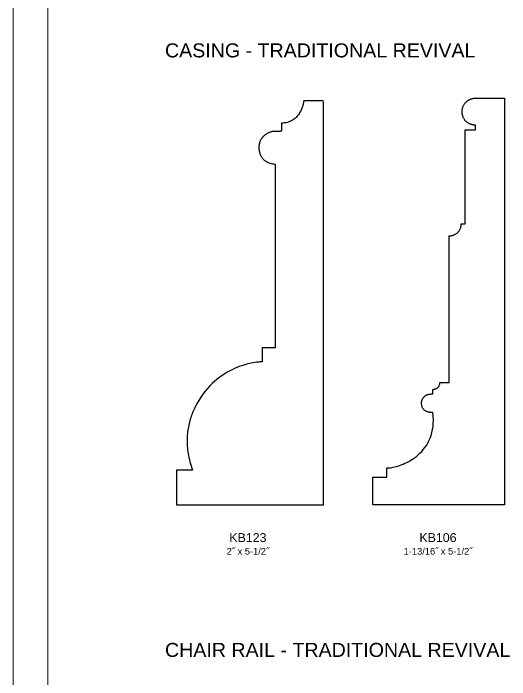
# Model space of a CAD drawing. Extents: x -7.6 to 46.7, y -17.5 to 21.1.
# Drawn here: x -7.64 to -0.92, y 3.01 to 12.03 of the extents above; entities that cross this region are included whole.
import ezdxf

# ---------------------------------------------------------------- set-up
doc = ezdxf.new("R2010")
doc.units = 0
doc.header["$MEASUREMENT"] = 0
doc.layers.add('DO NOT PLOT', color=2, linetype='Continuous', plot=False)
doc.layers.add('LAYER_1', color=7, linetype='Continuous')

# ---------------------------------------------------------------- blocks, each defined once
blk = doc.blocks.new('KB123')
at = {"color": 7, "flags": 128}
blk.add_lwpolyline([(0, 5.4719), (-0.0006, 5.4719), (-0.0024, 5.4719), (-0.0053, 5.4719), (-0.0092, 5.4719), (-0.014, 5.4719), (-0.0198, 5.4719), (-0.0264, 5.4719), (-0.0337, 5.4719), (-0.0418, 5.4719), (-0.0504, 5.4719), (-0.0596, 5.4719), (-0.0693, 5.4719), (-0.0794, 5.4719), (-0.0898, 5.4719), (-0.1006, 5.4719), (-0.1115, 5.4719), (-0.1225, 5.4719), (-0.1337, 5.4719), (-0.1448, 5.4719), (-0.1559, 5.4719), (-0.1668, 5.4719), (-0.1775, 5.4719), (-0.1879, 5.4719), (-0.198, 5.4719), (-0.2077, 5.4719), (-0.2169, 5.4719), (-0.2256, 5.4719), (-0.2336, 5.4719), (-0.241, 5.4719), (-0.2475, 5.4719), (-0.2533, 5.4719), (-0.2582, 5.4719), (-0.2621, 5.4719), (-0.265, 5.4719), (-0.2667, 5.4719), (-0.2673, 5.4719), (-0.2674, 5.4712), (-0.2676, 5.4692), (-0.2681, 5.466), (-0.2687, 5.4616), (-0.2695, 5.4561), (-0.2707, 5.4496), (-0.2721, 5.4421), (-0.2739, 5.4338), (-0.276, 5.4247), (-0.2785, 5.415), (-0.2814, 5.4046), (-0.2847, 5.3936), (-0.2885, 5.3822), (-0.2928, 5.3704), (-0.2976, 5.3583), (-0.303, 5.346), (-0.309, 5.3335), (-0.3155, 5.3209), (-0.3227, 5.3083), (-0.3306, 5.2958), (-0.3391, 5.2835), (-0.3484, 5.2714), (-0.3584, 5.2596), (-0.3692, 5.2482), (-0.3808, 5.2372), (-0.3932, 5.2268), (-0.4065, 5.2171), (-0.4207, 5.208), (-0.4358, 5.1997), (-0.4518, 5.1922), (-0.4688, 5.1857), (-0.4868, 5.1802), (-0.5059, 5.1758), (-0.5259, 5.1726), (-0.5471, 5.1705), (-0.5694, 5.1699), (-0.5694, 5.1696), (-0.5694, 5.1689), (-0.5694, 5.1677), (-0.5694, 5.166), (-0.5694, 5.164), (-0.5694, 5.1616), (-0.5694, 5.1589), (-0.5694, 5.1558), (-0.5694, 5.1525), (-0.5694, 5.1489), (-0.5694, 5.1451), (-0.5694, 5.1411), (-0.5694, 5.1369), (-0.5694, 5.1325), (-0.5694, 5.1281), (-0.5694, 5.1235), (-0.5694, 5.1189), (-0.5694, 5.1143), (-0.5694, 5.1097), (-0.5694, 5.1051), (-0.5694, 5.1005), (-0.5694, 5.0961), (-0.5694, 5.0917), (-0.5694, 5.0876), (-0.5694, 5.0835), (-0.5694, 5.0797), (-0.5694, 5.0761), (-0.5694, 5.0728), (-0.5694, 5.0697), (-0.5694, 5.067), (-0.5694, 5.0646), (-0.5694, 5.0626), (-0.5694, 5.0609), (-0.5694, 5.0597), (-0.5694, 5.059), (-0.5694, 5.0587), (-0.5696, 5.0587), (-0.5703, 5.0587), (-0.5714, 5.0587), (-0.5729, 5.0587), (-0.5747, 5.0587), (-0.5769, 5.0587), (-0.5794, 5.0587), (-0.5822, 5.0587), (-0.5852, 5.0586), (-0.5885, 5.0586), (-0.5919, 5.0586), (-0.5956, 5.0586), (-0.5994, 5.0585), (-0.6033, 5.0585), (-0.6074, 5.0585), (-0.6115, 5.0585), (-0.6157, 5.0584), (-0.6199, 5.0584), (-0.6241, 5.0584), (-0.6283, 5.0583), (-0.6324, 5.0583), (-0.6364, 5.0583), (-0.6404, 5.0583), (-0.6442, 5.0582), (-0.6479, 5.0582), (-0.6513, 5.0582), (-0.6546, 5.0582), (-0.6576, 5.0581), (-0.6604, 5.0581), (-0.6629, 5.0581), (-0.6651, 5.0581), (-0.6669, 5.0581), (-0.6684, 5.0581), (-0.6695, 5.0581), (-0.6701, 5.058), (-0.6704, 5.058), (-0.675, 5.0579), (-0.6801, 5.0575), (-0.6855, 5.0569), (-0.6912, 5.0559), (-0.6972, 5.0547), (-0.7035, 5.0532), (-0.7101, 5.0514), (-0.7168, 5.0493), (-0.7237, 5.047), (-0.7308, 5.0443), (-0.738, 5.0413), (-0.7453, 5.0379), (-0.7527, 5.0343), (-0.7601, 5.0303), (-0.7676, 5.026), (-0.775, 5.0214), (-0.7823, 5.0164), (-0.7896, 5.0111), (-0.7968, 5.0054), (-0.8038, 4.9993), (-0.8107, 4.9929), (-0.8174, 4.9861), (-0.8239, 4.979), (-0.8301, 4.9715), (-0.836, 4.9635), (-0.8416, 4.9552), (-0.8469, 4.9465), (-0.8518, 4.9374), (-0.8564, 4.9278), (-0.8605, 4.9179), (-0.8641, 4.9075), (-0.8673, 4.8968), (-0.8699, 4.8855), (-0.8721, 4.8739), (-0.8736, 4.8618), (-0.8746, 4.8493), (-0.8746, 4.8488), (-0.8746, 4.8473), (-0.8747, 4.8449), (-0.8747, 4.8417), (-0.8746, 4.8377), (-0.8744, 4.8329), (-0.8741, 4.8275), (-0.8736, 4.8214), (-0.8729, 4.8147), (-0.8719, 4.8075), (-0.8707, 4.7999), (-0.8691, 4.7918), (-0.8673, 4.7833), (-0.865, 4.7746), (-0.8623, 4.7656), (-0.8592, 4.7564), (-0.8556, 4.747), (-0.8515, 4.7376), (-0.8469, 4.7281), (-0.8417, 4.7186), (-0.8359, 4.7092), (-0.8294, 4.7), (-0.8223, 4.6909), (-0.8144, 4.6821), (-0.8058, 4.6735), (-0.7964, 4.6653), (-0.7863, 4.6575), (-0.7752, 4.6502), (-0.7634, 4.6433), (-0.7505, 4.6371), (-0.7368, 4.6314), (-0.7221, 4.6264), (-0.7063, 4.6222), (-0.6896, 4.6187), (-0.6717, 4.6161), (-0.6527, 4.6143), (-0.6527, 4.6087), (-0.6527, 4.5921), (-0.6527, 4.5653), (-0.6527, 4.5289), (-0.6527, 4.4835), (-0.6527, 4.4298), (-0.6527, 4.3684), (-0.6527, 4.3), (-0.6527, 4.2252), (-0.6527, 4.1446), (-0.6527, 4.0588), (-0.6527, 3.9686), (-0.6527, 3.8745), (-0.6527, 3.7773), (-0.6527, 3.6774), (-0.6527, 3.5757), (-0.6527, 3.4727), (-0.6527, 3.369), (-0.6527, 3.2653), (-0.6527, 3.1623), (-0.6527, 3.0606), (-0.6527, 2.9607), (-0.6527, 2.8635), (-0.6527, 2.7694), (-0.6527, 2.6792), (-0.6527, 2.5934), (-0.6527, 2.5128), (-0.6527, 2.438), (-0.6527, 2.3696), (-0.6527, 2.3082), (-0.6527, 2.2545), (-0.6527, 2.2091), (-0.6527, 2.1727), (-0.6527, 2.1459), (-0.6527, 2.1293), (-0.6527, 2.1237), (-0.6531, 2.1237), (-0.6543, 2.1237), (-0.6562, 2.1237), (-0.6588, 2.1237), (-0.6619, 2.1237), (-0.6657, 2.1237), (-0.67, 2.1237), (-0.6749, 2.1237), (-0.6801, 2.1237), (-0.6858, 2.1237), (-0.6918, 2.1237), (-0.6982, 2.1237), (-0.7048, 2.1237), (-0.7117, 2.1237), (-0.7187, 2.1237), (-0.7259, 2.1237), (-0.7331, 2.1237), (-0.7404, 2.1237), (-0.7477, 2.1237), (-0.755, 2.1237), (-0.7621, 2.1237), (-0.7692, 2.1237), (-0.776, 2.1237), (-0.7826, 2.1237), (-0.789, 2.1237), (-0.795, 2.1237), (-0.8007, 2.1237), (-0.806, 2.1237), (-0.8108, 2.1237), (-0.8151, 2.1237), (-0.8189, 2.1237), (-0.8221, 2.1237), (-0.8246, 2.1237), (-0.8265, 2.1237), (-0.8277, 2.1237), (-0.8281, 2.1237), (-0.8281, 2.1232), (-0.8281, 2.122), (-0.8281, 2.12), (-0.8281, 2.1172), (-0.8281, 2.1138), (-0.8281, 2.1098), (-0.8281, 2.1052), (-0.8281, 2.1), (-0.8281, 2.0944), (-0.8281, 2.0883), (-0.8281, 2.0819), (-0.8281, 2.0751), (-0.8281, 2.068), (-0.8281, 2.0607), (-0.8281, 2.0532), (-0.8281, 2.0455), (-0.8281, 2.0377), (-0.8281, 2.0299), (-0.8281, 2.0221), (-0.8281, 2.0144), (-0.8281, 2.0067), (-0.8281, 1.9992), (-0.8281, 1.9919), (-0.8281, 1.9848), (-0.8281, 1.978), (-0.8281, 1.9716), (-0.8281, 1.9655), (-0.8281, 1.9599), (-0.8281, 1.9547), (-0.8281, 1.9501), (-0.8281, 1.946), (-0.8281, 1.9426), (-0.8281, 1.9399), (-0.8281, 1.9379), (-0.8281, 1.9366), (-0.8281, 1.9362), (-0.8295, 1.9362), (-0.8336, 1.9361), (-0.8403, 1.9359), (-0.8494, 1.9354), (-0.861, 1.9346), (-0.8747, 1.9334), (-0.8906, 1.9317), (-0.9085, 1.9295), (-0.9282, 1.9266), (-0.9498, 1.923), (-0.9729, 1.9186), (-0.9976, 1.9133), (-1.0238, 1.9071), (-1.0512, 1.8998), (-1.0797, 1.8914), (-1.1094, 1.8818), (-1.14, 1.871), (-1.1714, 1.8587), (-1.2035, 1.845), (-1.2362, 1.8298), (-1.2694, 1.813), (-1.3029, 1.7945), (-1.3366, 1.7743), (-1.3705, 1.7522), (-1.4043, 1.7282), (-1.4381, 1.7021), (-1.4716, 1.674), (-1.5047, 1.6437), (-1.5374, 1.6112), (-1.5695, 1.5764), (-1.6009, 1.5391), (-1.6314, 1.4994), (-1.661, 1.4571), (-1.6895, 1.4121), (-1.7169, 1.3644), (-1.7429, 1.3139), (-1.7515, 1.2954), (-1.7598, 1.2765), (-1.7678, 1.2575), (-1.7755, 1.2382), (-1.7829, 1.2186), (-1.79, 1.1989), (-1.7968, 1.1788), (-1.8032, 1.1585), (-1.8092, 1.138), (-1.8149, 1.1171), (-1.8201, 1.096), (-1.8249, 1.0747), (-1.8293, 1.053), (-1.8333, 1.0311), (-1.8367, 1.0088), (-1.8397, 0.9863), (-1.8422, 0.9635), (-1.8441, 0.9404), (-1.8455, 0.917), (-1.8464, 0.8933), (-1.8467, 0.8693), (-1.8464, 0.8449), (-1.8455, 0.8203), (-1.8439, 0.7953), (-1.8418, 0.77), (-1.839, 0.7443), (-1.8355, 0.7183), (-1.8313, 0.692), (-1.8265, 0.6654), (-1.8209, 0.6384), (-1.8146, 0.611), (-1.8075, 0.5833), (-1.7996, 0.5552), (-1.791, 0.5267), (-1.7816, 0.4979), (-1.7713, 0.4687), (-1.7718, 0.4687), (-1.7733, 0.4687), (-1.7757, 0.4687), (-1.7789, 0.4687), (-1.7828, 0.4687), (-1.7876, 0.4687), (-1.7929, 0.4687), (-1.799, 0.4687), (-1.8055, 0.4687), (-1.8126, 0.4687), (-1.8201, 0.4687), (-1.8281, 0.4687), (-1.8363, 0.4687), (-1.8449, 0.4687), (-1.8536, 0.4687), (-1.8626, 0.4687), (-1.8716, 0.4687), (-1.8807, 0.4687), (-1.8898, 0.4687), (-1.8989, 0.4687), (-1.9078, 0.4687), (-1.9166, 0.4687), (-1.9251, 0.4687), (-1.9334, 0.4687), (-1.9413, 0.4687), (-1.9488, 0.4687), (-1.9559, 0.4687), (-1.9625, 0.4687), (-1.9685, 0.4687), (-1.9739, 0.4687), (-1.9786, 0.4687), (-1.9826, 0.4687), (-1.9858, 0.4687), (-1.9881, 0.4687), (-1.9896, 0.4687), (-1.9901, 0.4687), (-1.9901, 0.4677), (-1.9901, 0.4645), (-1.9901, 0.4595), (-1.9901, 0.4526), (-1.9901, 0.4441), (-1.9901, 0.434), (-1.9901, 0.4224), (-1.9901, 0.4096), (-1.9901, 0.3955), (-1.9901, 0.3803), (-1.9901, 0.3642), (-1.9901, 0.3472), (-1.9901, 0.3295), (-1.9901, 0.3112), (-1.9901, 0.2924), (-1.9901, 0.2733), (-1.9901, 0.2539), (-1.9901, 0.2344), (-1.9901, 0.2149), (-1.9901, 0.1955), (-1.9901, 0.1763), (-1.9901, 0.1575), (-1.9901, 0.1392), (-1.9901, 0.1215), (-1.9901, 0.1045), (-1.9901, 0.0884), (-1.9901, 0.0732), (-1.9901, 0.0592), (-1.9901, 0.0463), (-1.9901, 0.0347), (-1.9901, 0.0246), (-1.9901, 0.0161), (-1.9901, 0.0092), (-1.9901, 0.0042), (-1.9901, 0.0011), (-1.9901, 0), (-1.9856, 0), (-1.9723, 0), (-1.9509, 0), (-1.9218, 0), (-1.8856, 0), (-1.8427, 0), (-1.7936, 0), (-1.7389, 0), (-1.6791, 0), (-1.6147, 0), (-1.5462, 0), (-1.4741, 0), (-1.399, 0), (-1.3213, 0), (-1.2415, 0), (-1.1602, 0), (-1.0779, 0), (-0.995, 0), (-0.9122, 0), (-0.8299, 0), (-0.7486, 0), (-0.6688, 0), (-0.5911, 0), (-0.5159, 0), (-0.4439, 0), (-0.3754, 0), (-0.311, 0), (-0.2511, 0), (-0.1965, 0), (-0.1474, 0), (-0.1045, 0), (-0.0682, 0), (-0.0392, 0), (-0.0177, 0), (-0.0045, 0), (0, 0), (0, 0.0124), (0, 0.0488), (0, 0.1077), (0, 0.1877), (0, 0.2873), (0, 0.4053), (0, 0.5402), (0, 0.6906), (0, 0.855), (0, 1.0321), (0, 1.2204), (0, 1.4186), (0, 1.6253), (0, 1.839), (0, 2.0583), (0, 2.2818), (0, 2.5082), (0, 2.736), (0, 2.9637), (0, 3.1901), (0, 3.4136), (0, 3.6329), (0, 3.8466), (0, 4.0533), (0, 4.2515), (0, 4.4398), (0, 4.6169), (0, 4.7814), (0, 4.9317), (0, 5.0666), (0, 5.1846), (0, 5.2843), (0, 5.3643), (0, 5.4231), (0, 5.4595)], dxfattribs=at)
blk = doc.blocks.new('KB106')
at = {"flags": 128}
blk.add_lwpolyline([(-1.7812, 0), (-1.7812, 0.0009), (-1.7812, 0.0033), (-1.7812, 0.0074), (-1.7812, 0.0129), (-1.7812, 0.0197), (-1.7812, 0.0278), (-1.7812, 0.037), (-1.7812, 0.0473), (-1.7812, 0.0586), (-1.7812, 0.0707), (-1.7812, 0.0836), (-1.7812, 0.0972), (-1.7812, 0.1114), (-1.7812, 0.126), (-1.7812, 0.141), (-1.7812, 0.1564), (-1.7812, 0.1719), (-1.7812, 0.1875), (-1.7812, 0.2031), (-1.7812, 0.2186), (-1.7812, 0.2339), (-1.7812, 0.249), (-1.7812, 0.2636), (-1.7812, 0.2778), (-1.7812, 0.2913), (-1.7812, 0.3042), (-1.7812, 0.3164), (-1.7812, 0.3277), (-1.7812, 0.338), (-1.7812, 0.3472), (-1.7812, 0.3553), (-1.7812, 0.3621), (-1.7812, 0.3676), (-1.7812, 0.3716), (-1.7812, 0.3741), (-1.7812, 0.375), (-1.7807, 0.375), (-1.7795, 0.375), (-1.7775, 0.375), (-1.7747, 0.375), (-1.7713, 0.375), (-1.7673, 0.375), (-1.7626, 0.375), (-1.7575, 0.375), (-1.7519, 0.375), (-1.7458, 0.375), (-1.7393, 0.375), (-1.7325, 0.375), (-1.7255, 0.375), (-1.7181, 0.375), (-1.7106, 0.375), (-1.703, 0.375), (-1.6952, 0.375), (-1.6874, 0.375), (-1.6796, 0.375), (-1.6718, 0.375), (-1.6642, 0.375), (-1.6567, 0.375), (-1.6493, 0.375), (-1.6423, 0.375), (-1.6355, 0.375), (-1.629, 0.375), (-1.623, 0.375), (-1.6173, 0.375), (-1.6122, 0.375), (-1.6075, 0.375), (-1.6035, 0.375), (-1.6001, 0.375), (-1.5973, 0.375), (-1.5953, 0.375), (-1.5941, 0.375), (-1.5937, 0.375), (-1.5937, 0.3753), (-1.5937, 0.3761), (-1.5937, 0.3774), (-1.5937, 0.3793), (-1.5937, 0.3815), (-1.5937, 0.3842), (-1.5937, 0.3873), (-1.5937, 0.3907), (-1.5937, 0.3945), (-1.5937, 0.3985), (-1.5937, 0.4028), (-1.5937, 0.4074), (-1.5937, 0.4121), (-1.5937, 0.417), (-1.5937, 0.422), (-1.5937, 0.4271), (-1.5937, 0.4323), (-1.5937, 0.4375), (-1.5937, 0.4427), (-1.5937, 0.4478), (-1.5937, 0.4529), (-1.5937, 0.458), (-1.5937, 0.4628), (-1.5937, 0.4676), (-1.5937, 0.4721), (-1.5937, 0.4764), (-1.5937, 0.4804), (-1.5937, 0.4842), (-1.5937, 0.4876), (-1.5937, 0.4907), (-1.5937, 0.4934), (-1.5937, 0.4957), (-1.5937, 0.4975), (-1.5937, 0.4988), (-1.5937, 0.4997), (-1.5937, 0.5), (-1.5846, 0.4993), (-1.5733, 0.4994), (-1.56, 0.5003), (-1.5448, 0.502), (-1.5278, 0.5045), (-1.5093, 0.508), (-1.4894, 0.5124), (-1.4682, 0.5178), (-1.4459, 0.5243), (-1.4226, 0.5318), (-1.3984, 0.5405), (-1.3736, 0.5503), (-1.3483, 0.5614), (-1.3226, 0.5737), (-1.2967, 0.5873), (-1.2707, 0.6022), (-1.2448, 0.6186), (-1.2191, 0.6363), (-1.1938, 0.6556), (-1.169, 0.6763), (-1.145, 0.6986), (-1.1217, 0.7226), (-1.0995, 0.7481), (-1.0784, 0.7754), (-1.0585, 0.8044), (-1.0402, 0.8351), (-1.0234, 0.8677), (-1.0083, 0.9021), (-0.9951, 0.9385), (-0.984, 0.9768), (-0.9751, 1.0171), (-0.9685, 1.0594), (-0.9645, 1.1038), (-0.963, 1.1503), (-0.9644, 1.199), (-0.9687, 1.2499), (-0.969, 1.2499), (-0.97, 1.2498), (-0.9716, 1.2497), (-0.9737, 1.2495), (-0.9763, 1.2494), (-0.9795, 1.2493), (-0.9831, 1.2493), (-0.9871, 1.2493), (-0.9915, 1.2494), (-0.9963, 1.2496), (-1.0013, 1.25), (-1.0067, 1.2506), (-1.0123, 1.2513), (-1.0181, 1.2522), (-1.024, 1.2534), (-1.0301, 1.2548), (-1.0363, 1.2565), (-1.0426, 1.2584), (-1.0488, 1.2607), (-1.0551, 1.2633), (-1.0613, 1.2663), (-1.0675, 1.2697), (-1.0735, 1.2734), (-1.0794, 1.2776), (-1.0851, 1.2822), (-1.0905, 1.2873), (-1.0957, 1.2929), (-1.1006, 1.299), (-1.1052, 1.3056), (-1.1094, 1.3128), (-1.1132, 1.3206), (-1.1166, 1.3289), (-1.1195, 1.3379), (-1.1219, 1.3475), (-1.1237, 1.3578), (-1.1249, 1.3687), (-1.1247, 1.377), (-1.1241, 1.3851), (-1.1232, 1.3928), (-1.1219, 1.4002), (-1.1204, 1.4073), (-1.1185, 1.4142), (-1.1164, 1.4207), (-1.1139, 1.427), (-1.1112, 1.433), (-1.1083, 1.4387), (-1.105, 1.4441), (-1.1016, 1.4493), (-1.0979, 1.4542), (-1.0939, 1.4588), (-1.0898, 1.4632), (-1.0854, 1.4673), (-1.0808, 1.4711), (-1.0761, 1.4747), (-1.0711, 1.4781), (-1.066, 1.4812), (-1.0608, 1.4841), (-1.0553, 1.4867), (-1.0498, 1.4891), (-1.0441, 1.4912), (-1.0383, 1.4931), (-1.0323, 1.4948), (-1.0263, 1.4963), (-1.0201, 1.4975), (-1.0139, 1.4986), (-1.0076, 1.4994), (-1.0012, 1.5), (-0.9948, 1.5004), (-0.9883, 1.5005), (-0.9818, 1.5005), (-0.9753, 1.5003), (-0.9687, 1.4999), (-0.9687, 1.5), (-0.9687, 1.5005), (-0.9687, 1.5011), (-0.9687, 1.502), (-0.9687, 1.5032), (-0.9687, 1.5045), (-0.9687, 1.5061), (-0.9687, 1.5078), (-0.9687, 1.5097), (-0.9687, 1.5117), (-0.9687, 1.5138), (-0.9687, 1.5161), (-0.9687, 1.5185), (-0.9687, 1.5209), (-0.9687, 1.5234), (-0.9687, 1.526), (-0.9687, 1.5286), (-0.9687, 1.5312), (-0.9687, 1.5338), (-0.9687, 1.5363), (-0.9687, 1.5389), (-0.9687, 1.5414), (-0.9687, 1.5438), (-0.9687, 1.5462), (-0.9687, 1.5485), (-0.9687, 1.5506), (-0.9687, 1.5526), (-0.9687, 1.5545), (-0.9687, 1.5562), (-0.9687, 1.5578), (-0.9687, 1.5591), (-0.9687, 1.5603), (-0.9687, 1.5612), (-0.9687, 1.5618), (-0.9687, 1.5623), (-0.9687, 1.5624), (-0.9685, 1.5624), (-0.9679, 1.5624), (-0.9669, 1.5625), (-0.9656, 1.5625), (-0.964, 1.5627), (-0.9621, 1.5629), (-0.9599, 1.5631), (-0.9574, 1.5635), (-0.9547, 1.5639), (-0.9518, 1.5645), (-0.9487, 1.5652), (-0.9454, 1.566), (-0.942, 1.5669), (-0.9385, 1.568), (-0.9349, 1.5693), (-0.9312, 1.5708), (-0.9274, 1.5724), (-0.9236, 1.5743), (-0.9198, 1.5764), (-0.916, 1.5787), (-0.9122, 1.5812), (-0.9085, 1.584), (-0.9049, 1.5871), (-0.9013, 1.5904), (-0.8979, 1.594), (-0.8947, 1.5979), (-0.8916, 1.6022), (-0.8887, 1.6067), (-0.886, 1.6116), (-0.8835, 1.6168), (-0.8813, 1.6224), (-0.8794, 1.6284), (-0.8778, 1.6347), (-0.8765, 1.6415), (-0.8755, 1.6486), (-0.8749, 1.6562), (-0.8747, 1.6562), (-0.8738, 1.6562), (-0.8725, 1.6562), (-0.8707, 1.6562), (-0.8684, 1.6562), (-0.8657, 1.6562), (-0.8626, 1.6562), (-0.8592, 1.6562), (-0.8554, 1.6562), (-0.8514, 1.6562), (-0.8471, 1.6562), (-0.8425, 1.6562), (-0.8378, 1.6562), (-0.8329, 1.6562), (-0.8279, 1.6562), (-0.8228, 1.6562), (-0.8177, 1.6562), (-0.8125, 1.6562), (-0.8073, 1.6562), (-0.8021, 1.6562), (-0.797, 1.6562), (-0.792, 1.6562), (-0.7871, 1.6562), (-0.7824, 1.6562), (-0.7778, 1.6562), (-0.7735, 1.6562), (-0.7695, 1.6562), (-0.7657, 1.6562), (-0.7623, 1.6562), (-0.7592, 1.6562), (-0.7565, 1.6562), (-0.7542, 1.6562), (-0.7524, 1.6562), (-0.7511, 1.6562), (-0.7502, 1.6562), (-0.75, 1.6562), (-0.75, 1.6607), (-0.75, 1.6739), (-0.75, 1.6952), (-0.75, 1.7242), (-0.75, 1.7604), (-0.75, 1.8032), (-0.75, 1.8521), (-0.75, 1.9067), (-0.75, 1.9663), (-0.75, 2.0306), (-0.75, 2.0989), (-0.75, 2.1708), (-0.75, 2.2458), (-0.75, 2.3233), (-0.75, 2.4029), (-0.75, 2.484), (-0.75, 2.5661), (-0.75, 2.6487), (-0.75, 2.7314), (-0.75, 2.8135), (-0.75, 2.8946), (-0.75, 2.9742), (-0.75, 3.0517), (-0.75, 3.1266), (-0.75, 3.1986), (-0.75, 3.2669), (-0.75, 3.3311), (-0.75, 3.3908), (-0.75, 3.4453), (-0.75, 3.4943), (-0.75, 3.5371), (-0.75, 3.5732), (-0.75, 3.6023), (-0.75, 3.6236), (-0.75, 3.6368), (-0.75, 3.6413), (-0.7496, 3.6413), (-0.7486, 3.6413), (-0.7469, 3.6414), (-0.7447, 3.6415), (-0.7418, 3.6418), (-0.7385, 3.6421), (-0.7347, 3.6425), (-0.7304, 3.6431), (-0.7257, 3.6439), (-0.7207, 3.6449), (-0.7153, 3.646), (-0.7096, 3.6474), (-0.7037, 3.6491), (-0.6975, 3.651), (-0.6912, 3.6533), (-0.6848, 3.6558), (-0.6782, 3.6587), (-0.6716, 3.6619), (-0.6649, 3.6655), (-0.6583, 3.6696), (-0.6517, 3.674), (-0.6453, 3.6789), (-0.6389, 3.6843), (-0.6327, 3.6901), (-0.6267, 3.6965), (-0.621, 3.7033), (-0.6155, 3.7108), (-0.6104, 3.7188), (-0.6056, 3.7274), (-0.6012, 3.7366), (-0.5973, 3.7464), (-0.5938, 3.7569), (-0.5909, 3.7681), (-0.5885, 3.7799), (-0.5866, 3.7925), (-0.5854, 3.8058), (-0.5853, 3.8058), (-0.585, 3.8058), (-0.5844, 3.8058), (-0.5837, 3.8058), (-0.5827, 3.8058), (-0.5816, 3.8058), (-0.5803, 3.8058), (-0.5788, 3.8058), (-0.5773, 3.8058), (-0.5756, 3.8058), (-0.5738, 3.8058), (-0.5719, 3.8058), (-0.5699, 3.8058), (-0.5678, 3.8058), (-0.5657, 3.8058), (-0.5636, 3.8058), (-0.5614, 3.8058), (-0.5593, 3.8058), (-0.5571, 3.8058), (-0.5549, 3.8058), (-0.5528, 3.8058), (-0.5507, 3.8058), (-0.5486, 3.8058), (-0.5466, 3.8058), (-0.5447, 3.8058), (-0.5429, 3.8058), (-0.5412, 3.8058), (-0.5397, 3.8058), (-0.5382, 3.8058), (-0.5369, 3.8058), (-0.5358, 3.8058), (-0.5349, 3.8058), (-0.5341, 3.8058), (-0.5335, 3.8058), (-0.5332, 3.8058), (-0.5331, 3.8058), (-0.5331, 3.8087), (-0.5331, 3.8172), (-0.5331, 3.8309), (-0.5331, 3.8495), (-0.5331, 3.8727), (-0.5331, 3.9001), (-0.5331, 3.9315), (-0.5331, 3.9665), (-0.5331, 4.0047), (-0.5331, 4.0459), (-0.5331, 4.0897), (-0.5331, 4.1358), (-0.5331, 4.1839), (-0.5331, 4.2336), (-0.5331, 4.2846), (-0.5331, 4.3366), (-0.5331, 4.3892), (-0.5331, 4.4422), (-0.5331, 4.4952), (-0.5331, 4.5478), (-0.5331, 4.5998), (-0.5331, 4.6509), (-0.5331, 4.7006), (-0.5331, 4.7486), (-0.5331, 4.7947), (-0.5331, 4.8385), (-0.5331, 4.8797), (-0.5331, 4.918), (-0.5331, 4.953), (-0.5331, 4.9843), (-0.5331, 5.0118), (-0.5331, 5.035), (-0.5331, 5.0536), (-0.5331, 5.0673), (-0.5331, 5.0757), (-0.5331, 5.0786), (-0.5327, 5.0786), (-0.5318, 5.0786), (-0.5303, 5.0786), (-0.5282, 5.0786), (-0.5256, 5.0786), (-0.5226, 5.0786), (-0.5191, 5.0786), (-0.5152, 5.0786), (-0.511, 5.0786), (-0.5064, 5.0786), (-0.5015, 5.0786), (-0.4964, 5.0786), (-0.491, 5.0786), (-0.4855, 5.0786), (-0.4799, 5.0786), (-0.4741, 5.0786), (-0.4682, 5.0786), (-0.4623, 5.0786), (-0.4565, 5.0786), (-0.4506, 5.0786), (-0.4448, 5.0786), (-0.4392, 5.0786), (-0.4336, 5.0786), (-0.4283, 5.0786), (-0.4232, 5.0786), (-0.4183, 5.0786), (-0.4137, 5.0786), (-0.4095, 5.0786), (-0.4056, 5.0786), (-0.4021, 5.0786), (-0.3991, 5.0786), (-0.3965, 5.0786), (-0.3944, 5.0786), (-0.3929, 5.0786), (-0.392, 5.0786), (-0.3916, 5.0786), (-0.3916, 5.0787), (-0.3916, 5.0792), (-0.3916, 5.0798), (-0.3916, 5.0807), (-0.3916, 5.0819), (-0.3916, 5.0832), (-0.3916, 5.0848), (-0.3916, 5.0865), (-0.3916, 5.0884), (-0.3916, 5.0904), (-0.3916, 5.0925), (-0.3916, 5.0948), (-0.3916, 5.0972), (-0.3916, 5.0996), (-0.3916, 5.1021), (-0.3916, 5.1047), (-0.3916, 5.1072), (-0.3916, 5.1098), (-0.3916, 5.1124), (-0.3916, 5.115), (-0.3916, 5.1176), (-0.3916, 5.1201), (-0.3916, 5.1225), (-0.3916, 5.1249), (-0.3916, 5.1272), (-0.3916, 5.1293), (-0.3916, 5.1313), (-0.3916, 5.1332), (-0.3916, 5.1349), (-0.3916, 5.1365), (-0.3916, 5.1378), (-0.3916, 5.1389), (-0.3916, 5.1399), (-0.3916, 5.1405), (-0.3916, 5.1409), (-0.3916, 5.1411), (-0.392, 5.1411), (-0.3932, 5.1411), (-0.3951, 5.1412), (-0.3977, 5.1414), (-0.4009, 5.1416), (-0.4047, 5.142), (-0.4091, 5.1425), (-0.4139, 5.1431), (-0.4192, 5.144), (-0.425, 5.1451), (-0.4311, 5.1464), (-0.4375, 5.148), (-0.4442, 5.1498), (-0.4512, 5.152), (-0.4584, 5.1545), (-0.4657, 5.1573), (-0.4731, 5.1605), (-0.4806, 5.1641), (-0.488, 5.1682), (-0.4955, 5.1727), (-0.5029, 5.1776), (-0.5102, 5.1831), (-0.5173, 5.1891), (-0.5242, 5.1956), (-0.5309, 5.2027), (-0.5372, 5.2103), (-0.5433, 5.2186), (-0.5489, 5.2275), (-0.5541, 5.2371), (-0.5589, 5.2474), (-0.5631, 5.2583), (-0.5668, 5.27), (-0.5699, 5.2825), (-0.5723, 5.2957), (-0.5741, 5.3097), (-0.5751, 5.3245), (-0.5749, 5.3352), (-0.5741, 5.3454), (-0.5728, 5.3554), (-0.571, 5.365), (-0.5688, 5.3742), (-0.5661, 5.3832), (-0.563, 5.3918), (-0.5595, 5.4001), (-0.5556, 5.408), (-0.5513, 5.4156), (-0.5468, 5.423), (-0.5419, 5.43), (-0.5368, 5.4366), (-0.5314, 5.443), (-0.5258, 5.4491), (-0.52, 5.4548), (-0.514, 5.4602), (-0.5079, 5.4654), (-0.5016, 5.4702), (-0.4953, 5.4747), (-0.4888, 5.4789), (-0.4824, 5.4829), (-0.4758, 5.4865), (-0.4693, 5.4898), (-0.4628, 5.4929), (-0.4564, 5.4956), (-0.45, 5.4981), (-0.4438, 5.5003), (-0.4376, 5.5022), (-0.4316, 5.5038), (-0.4258, 5.5052), (-0.4202, 5.5062), (-0.4147, 5.507), (-0.4096, 5.5076), (-0.4047, 5.5078), (-0.4001, 5.5078), (-0.395, 5.5077), (-0.3886, 5.5075), (-0.381, 5.5074), (-0.3723, 5.5073), (-0.3626, 5.5073), (-0.3519, 5.5072), (-0.3404, 5.5071), (-0.328, 5.5071), (-0.315, 5.5071), (-0.3014, 5.507), (-0.2872, 5.507), (-0.2726, 5.507), (-0.2576, 5.507), (-0.2424, 5.5071), (-0.2269, 5.5071), (-0.2113, 5.5071), (-0.1956, 5.5072), (-0.18, 5.5072), (-0.1645, 5.5072), (-0.1493, 5.5073), (-0.1343, 5.5073), (-0.1197, 5.5074), (-0.1055, 5.5074), (-0.0919, 5.5075), (-0.0788, 5.5075), (-0.0665, 5.5076), (-0.055, 5.5077), (-0.0443, 5.5077), (-0.0346, 5.5077), (-0.0259, 5.5078), (-0.0183, 5.5078), (-0.012, 5.5079), (-0.0069, 5.5079), (-0.0031, 5.5079), (-0.0008, 5.5079), (0, 5.5079), (0, 5.4954), (0, 5.4588), (0, 5.3996), (0, 5.319), (0, 5.2187), (0, 5.0999), (0, 4.9642), (0, 4.8128), (0, 4.6473), (0, 4.469), (0, 4.2795), (0, 4.0799), (0, 3.8719), (0, 3.6568), (0, 3.4361), (0, 3.2111), (0, 2.9832), (0, 2.754), (0, 2.5247), (0, 2.2969), (0, 2.0718), (0, 1.8511), (0, 1.636), (0, 1.428), (0, 1.2285), (0, 1.0389), (0, 0.8606), (0, 0.6951), (0, 0.5438), (0, 0.408), (0, 0.2892), (0, 0.1889), (0, 0.1084), (0, 0.0491), (0, 0.0125), (0, 0), (-0.004, 0), (-0.0159, 0), (-0.035, 0), (-0.0611, 0), (-0.0935, 0), (-0.1319, 0), (-0.1758, 0), (-0.2248, 0), (-0.2783, 0), (-0.336, 0), (-0.3973, 0), (-0.4618, 0), (-0.529, 0), (-0.5986, 0), (-0.67, 0), (-0.7428, 0), (-0.8164, 0), (-0.8906, 0), (-0.9647, 0), (-1.0384, 0), (-1.1112, 0), (-1.1826, 0), (-1.2521, 0), (-1.3194, 0), (-1.3839, 0), (-1.4452, 0), (-1.5029, 0), (-1.5564, 0), (-1.6053, 0), (-1.6492, 0), (-1.6876, 0), (-1.7201, 0), (-1.7461, 0), (-1.7653, 0), (-1.7771, 0)], dxfattribs=at)

msp = doc.modelspace()

# ---------------------------------------------------------------- linework, layer by layer
at = {"layer": 'DO NOT PLOT', "linetype": 'Continuous', "lineweight": 0}
msp.add_line((-7.6354, 21.0605), (-7.6354, -17.4578), dxfattribs=at)
at = {"layer": 'LAYER_1', "color": 7, "lineweight": 0}
msp.add_open_spline([(-7.1688, -17.201), (-7.1688, -17.201), (-7.1688, 20.6884), (-7.1688, 20.6884)], degree=3, dxfattribs=at)

# ---------------------------------------------------------------- block references
msp.add_blockref('KB123', (-3.4368, 5.3767))
at = {"linetype": 'Continuous'}
msp.add_blockref('KB106', (-0.9853, 5.3769), dxfattribs=at)

# ---------------------------------------------------------------- texts
at = {"linetype": 'Continuous', "lineweight": 0}
for s, insert, char_height, width, attachment_point in [('{\\fArial|b0|i0|c0|p34;\\H2.1111x;CASING - TRADITIONAL REVIVAL}', (-5.5825, 11.627), 0.09, 10.837862, 1), ('{\\fArial|b0|i0|c0|p34;KB123\\P\\H0.75x;2˝ x 5-1/2˝\\H1.3333x;\\P}', (-4.4597, 4.9919), 0.12, 2.374469, 2), ('{\\fArial|b0|i0|c0|p34;KB106\\P\\H0.75x;1-13/16˝ x 5-1/2˝}', (-1.8865, 4.9921), 0.12, 1.936225, 2), ('{\\fArial|b0|i0|c0|p34;\\H2.1111x;CHAIR RAIL - TRADITIONAL REVIVAL}', (-5.5821, 3.5054), 0.09, 10.602271, 1)]:
    msp.add_mtext(s, dxfattribs=dict(at, insert=insert, char_height=char_height, width=width, attachment_point=attachment_point))

doc.saveas('drawing.dxf')
